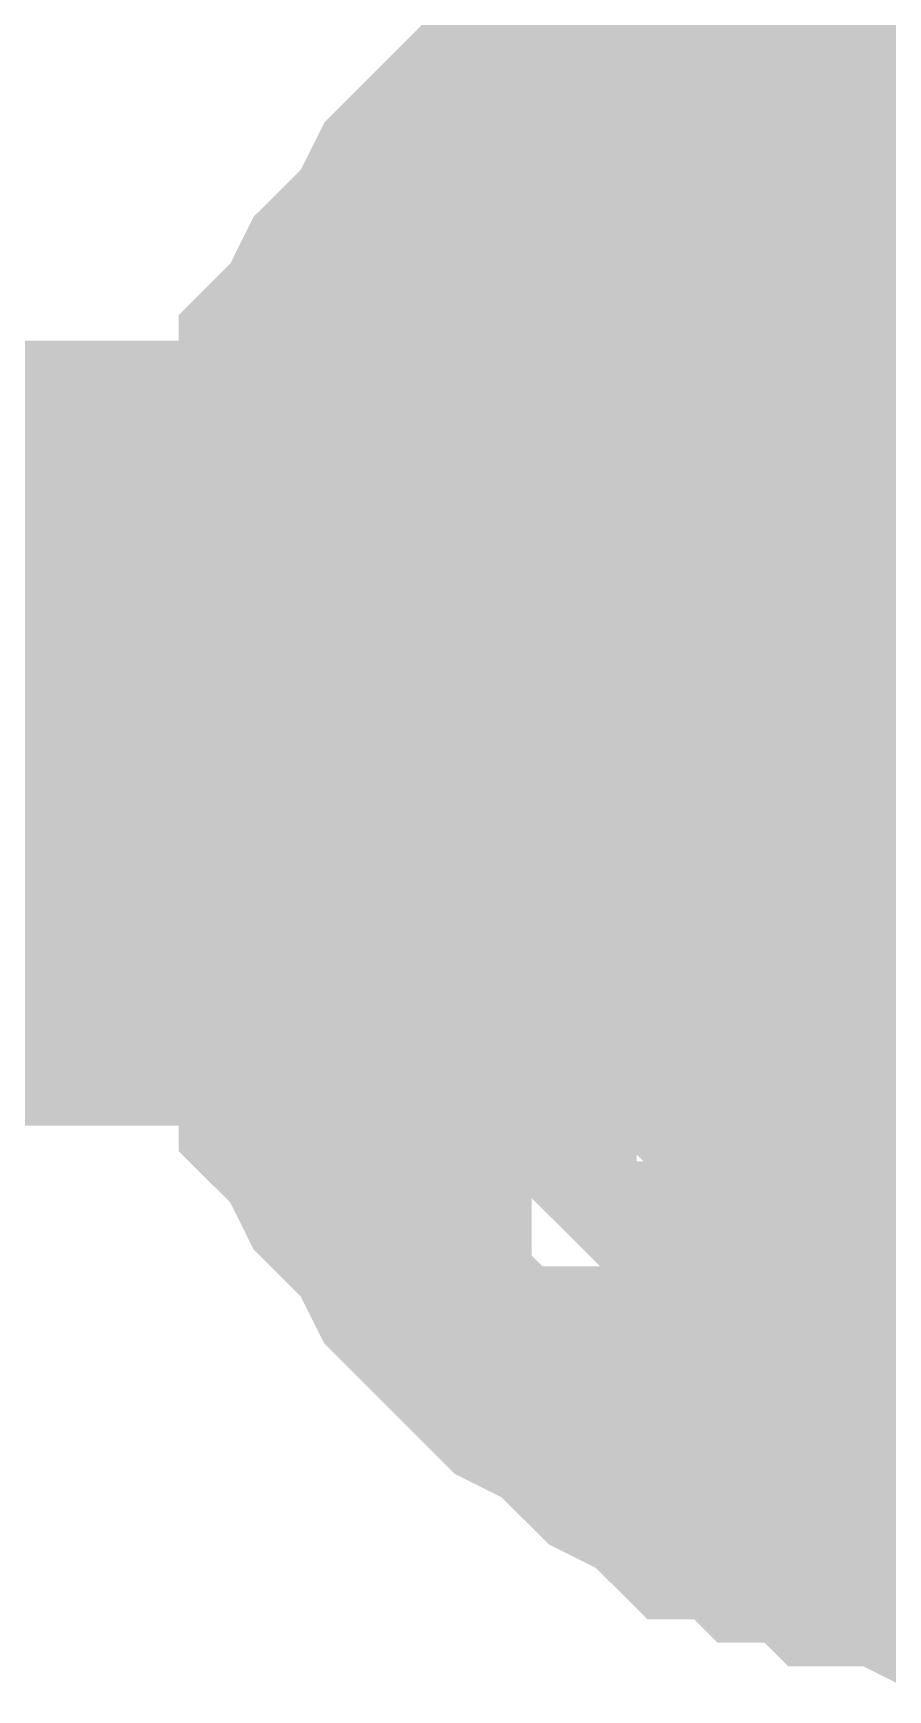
# Model space of a CAD drawing. Header units: inches. Extents: x 0 to 841, y 0 to 594.
# Drawn here: x 71.554 to 72.369, y 49.081 to 50.662 of the extents above; entities that cross this region are included whole.
import ezdxf

# ---------------------------------------------------------------- set-up
doc = ezdxf.new("R2010")
doc.units = ezdxf.units.IN
doc.layers.add('Sheet', color=255, linetype='Continuous')

msp = doc.modelspace()

# ---------------------------------------------------------------- linework, layer by layer
at = {"layer": 'Sheet'}
for points in [[(67.5306, 49.9941, 0.7493, 0.7493, 0), (72.5387, 49.9941, 0.7493, 0.7493, 0), (80.0396, 49.9941, 0.7493, 0.7493, 0), (80.0396, 59.9884, 0.7493, 0.7493, 0), (100.0271, 59.9884, 0.7493, 0.7493, 0)], [(72.5387, 54.98, 0.7493, 0.7493, 0), (72.5387, 49.9941, 0.7493, 0.7493, 0)], [(71.7752, 49.9941, 0.2997, 0.2997, 0), (71.7752, 50.039, 0.2997, 0.2997, 0), (71.7752, 50.0839, 0.2997, 0.2997, 0), (71.7752, 50.1064, 0.2997, 0.2997, 0), (71.7976, 50.1513, 0.2997, 0.2997, 0), (71.7976, 50.1962, 0.2997, 0.2997, 0), (71.8201, 50.2187, 0.2997, 0.2997, 0), (71.8201, 50.2636, 0.2997, 0.2997, 0), (71.8425, 50.2861, 0.2997, 0.2997, 0), (71.8425, 50.331, 0.2997, 0.2997, 0), (71.865, 50.3534, 0.2997, 0.2997, 0), (71.8874, 50.3984, 0.2997, 0.2997, 0), (71.9099, 50.4208, 0.2997, 0.2997, 0), (71.9324, 50.4433, 0.2997, 0.2997, 0), (71.9548, 50.4882, 0.2997, 0.2997, 0), (71.9773, 50.5107, 0.2997, 0.2997, 0), (71.9997, 50.5331, 0.2997, 0.2997, 0), (72.0222, 50.5556, 0.2997, 0.2997, 0), (72.0446, 50.578, 0.2997, 0.2997, 0), (72.0896, 50.6005, 0.2997, 0.2997, 0), (72.112, 50.623, 0.2997, 0.2997, 0), (72.1345, 50.6454, 0.2997, 0.2997, 0), (72.1794, 50.6679, 0.2997, 0.2997, 0), (72.2019, 50.6903, 0.2997, 0.2997, 0), (72.2468, 50.6903, 0.2997, 0.2997, 0), (72.2692, 50.7128, 0.2997, 0.2997, 0), (72.3141, 50.7128, 0.2997, 0.2997, 0), (72.3366, 50.7353, 0.2997, 0.2997, 0), (72.3815, 50.7353, 0.2997, 0.2997, 0), (72.4264, 50.7577, 0.2997, 0.2997, 0), (72.4489, 50.7577, 0.2997, 0.2997, 0), (72.4938, 50.7577, 0.2997, 0.2997, 0), (72.5387, 50.7577, 0.2997, 0.2997, 0)], [(71.7752, 49.9941, 0.2997, 0.2997, 0), (71.7752, 50.039, 0.2997, 0.2997, 0), (71.7752, 50.0839, 0.2997, 0.2997, 0), (71.7752, 50.1064, 0.2997, 0.2997, 0), (71.7976, 50.1513, 0.2997, 0.2997, 0), (71.7976, 50.1962, 0.2997, 0.2997, 0), (71.8201, 50.2187, 0.2997, 0.2997, 0), (71.8201, 50.2636, 0.2997, 0.2997, 0), (71.8425, 50.2861, 0.2997, 0.2997, 0), (71.8425, 50.331, 0.2997, 0.2997, 0), (71.865, 50.3534, 0.2997, 0.2997, 0), (71.8874, 50.3984, 0.2997, 0.2997, 0), (71.9099, 50.4208, 0.2997, 0.2997, 0), (71.9324, 50.4433, 0.2997, 0.2997, 0), (71.9548, 50.4882, 0.2997, 0.2997, 0), (71.9773, 50.5107, 0.2997, 0.2997, 0), (71.9997, 50.5331, 0.2997, 0.2997, 0), (72.0222, 50.5556, 0.2997, 0.2997, 0), (72.0446, 50.578, 0.2997, 0.2997, 0), (72.0896, 50.6005, 0.2997, 0.2997, 0), (72.112, 50.623, 0.2997, 0.2997, 0), (72.1345, 50.6454, 0.2997, 0.2997, 0), (72.1794, 50.6679, 0.2997, 0.2997, 0), (72.2019, 50.6903, 0.2997, 0.2997, 0), (72.2468, 50.6903, 0.2997, 0.2997, 0), (72.2692, 50.7128, 0.2997, 0.2997, 0), (72.3141, 50.7128, 0.2997, 0.2997, 0), (72.3366, 50.7353, 0.2997, 0.2997, 0), (72.3815, 50.7353, 0.2997, 0.2997, 0), (72.4264, 50.7577, 0.2997, 0.2997, 0), (72.4489, 50.7577, 0.2997, 0.2997, 0), (72.4938, 50.7577, 0.2997, 0.2997, 0), (72.5387, 50.7577, 0.2997, 0.2997, 0)], [(71.7752, 49.9941, 0.0991, 0.0991, 0), (71.7752, 50.039, 0.0991, 0.0991, 0), (71.7752, 50.0839, 0.0991, 0.0991, 0), (71.7752, 50.1064, 0.0991, 0.0991, 0), (71.7976, 50.1513, 0.0991, 0.0991, 0), (71.7976, 50.1962, 0.0991, 0.0991, 0), (71.8201, 50.2187, 0.0991, 0.0991, 0), (71.8201, 50.2636, 0.0991, 0.0991, 0), (71.8425, 50.2861, 0.0991, 0.0991, 0), (71.8425, 50.331, 0.0991, 0.0991, 0), (71.865, 50.3534, 0.0991, 0.0991, 0), (71.8874, 50.3984, 0.0991, 0.0991, 0), (71.9099, 50.4208, 0.0991, 0.0991, 0), (71.9324, 50.4433, 0.0991, 0.0991, 0), (71.9548, 50.4882, 0.0991, 0.0991, 0), (71.9773, 50.5107, 0.0991, 0.0991, 0), (71.9997, 50.5331, 0.0991, 0.0991, 0), (72.0222, 50.5556, 0.0991, 0.0991, 0), (72.0446, 50.578, 0.0991, 0.0991, 0), (72.0896, 50.6005, 0.0991, 0.0991, 0), (72.112, 50.623, 0.0991, 0.0991, 0), (72.1345, 50.6454, 0.0991, 0.0991, 0), (72.1794, 50.6679, 0.0991, 0.0991, 0), (72.2019, 50.6903, 0.0991, 0.0991, 0), (72.2468, 50.6903, 0.0991, 0.0991, 0), (72.2692, 50.7128, 0.0991, 0.0991, 0)], [(71.7752, 49.9941, 0.0991, 0.0991, 0), (71.7752, 50.039, 0.0991, 0.0991, 0), (71.7752, 50.0839, 0.0991, 0.0991, 0), (71.7752, 50.1064, 0.0991, 0.0991, 0), (71.7976, 50.1513, 0.0991, 0.0991, 0), (71.7976, 50.1962, 0.0991, 0.0991, 0), (71.8201, 50.2187, 0.0991, 0.0991, 0), (71.8201, 50.2636, 0.0991, 0.0991, 0), (71.8425, 50.2861, 0.0991, 0.0991, 0), (71.8425, 50.331, 0.0991, 0.0991, 0), (71.865, 50.3534, 0.0991, 0.0991, 0), (71.8874, 50.3984, 0.0991, 0.0991, 0), (71.9099, 50.4208, 0.0991, 0.0991, 0), (71.9324, 50.4433, 0.0991, 0.0991, 0), (71.9548, 50.4882, 0.0991, 0.0991, 0), (71.9773, 50.5107, 0.0991, 0.0991, 0), (71.9997, 50.5331, 0.0991, 0.0991, 0), (72.0222, 50.5556, 0.0991, 0.0991, 0), (72.0446, 50.578, 0.0991, 0.0991, 0), (72.0896, 50.6005, 0.0991, 0.0991, 0), (72.112, 50.623, 0.0991, 0.0991, 0), (72.1345, 50.6454, 0.0991, 0.0991, 0), (72.1794, 50.6679, 0.0991, 0.0991, 0), (72.2019, 50.6903, 0.0991, 0.0991, 0), (72.2468, 50.6903, 0.0991, 0.0991, 0), (72.2692, 50.7128, 0.0991, 0.0991, 0)], [(72.0222, 49.9941, 0.2997, 0.2997, 0), (72.0222, 50.0166, 0.2997, 0.2997, 0), (72.0222, 50.039, 0.2997, 0.2997, 0), (72.0222, 50.0615, 0.2997, 0.2997, 0), (72.0222, 50.0839, 0.2997, 0.2997, 0), (72.0446, 50.1064, 0.2997, 0.2997, 0), (72.0446, 50.1289, 0.2997, 0.2997, 0), (72.0446, 50.1738, 0.2997, 0.2997, 0), (72.0671, 50.1738, 0.2997, 0.2997, 0), (72.0671, 50.1962, 0.2997, 0.2997, 0), (72.0896, 50.2187, 0.2997, 0.2997, 0), (72.0896, 50.2412, 0.2997, 0.2997, 0), (72.112, 50.2636, 0.2997, 0.2997, 0), (72.112, 50.2861, 0.2997, 0.2997, 0), (72.1345, 50.3085, 0.2997, 0.2997, 0), (72.1569, 50.331, 0.2997, 0.2997, 0), (72.1794, 50.3534, 0.2997, 0.2997, 0), (72.1794, 50.3534, 0.2997, 0.2997, 0), (72.2019, 50.3759, 0.2997, 0.2997, 0), (72.2243, 50.3984, 0.2997, 0.2997, 0), (72.2468, 50.3984, 0.2997, 0.2997, 0), (72.2692, 50.4208, 0.2997, 0.2997, 0), (72.2917, 50.4208, 0.2997, 0.2997, 0), (72.3141, 50.4433, 0.2997, 0.2997, 0), (72.3366, 50.4433, 0.2997, 0.2997, 0), (72.3591, 50.4657, 0.2997, 0.2997, 0), (72.3815, 50.4657, 0.2997, 0.2997, 0), (72.404, 50.4657, 0.2997, 0.2997, 0), (72.4264, 50.4882, 0.2997, 0.2997, 0), (72.4489, 50.4882, 0.2997, 0.2997, 0), (72.4938, 50.4882, 0.2997, 0.2997, 0), (72.5163, 50.4882, 0.2997, 0.2997, 0), (72.5387, 50.4882, 0.2997, 0.2997, 0)], [(72.0222, 49.9941, 0.2997, 0.2997, 0), (72.0222, 50.0166, 0.2997, 0.2997, 0), (72.0222, 50.039, 0.2997, 0.2997, 0), (72.0222, 50.0615, 0.2997, 0.2997, 0), (72.0222, 50.0839, 0.2997, 0.2997, 0), (72.0446, 50.1064, 0.2997, 0.2997, 0), (72.0446, 50.1289, 0.2997, 0.2997, 0), (72.0446, 50.1738, 0.2997, 0.2997, 0), (72.0671, 50.1738, 0.2997, 0.2997, 0), (72.0671, 50.1962, 0.2997, 0.2997, 0), (72.0896, 50.2187, 0.2997, 0.2997, 0), (72.0896, 50.2412, 0.2997, 0.2997, 0), (72.112, 50.2636, 0.2997, 0.2997, 0), (72.112, 50.2861, 0.2997, 0.2997, 0), (72.1345, 50.3085, 0.2997, 0.2997, 0), (72.1569, 50.331, 0.2997, 0.2997, 0), (72.1794, 50.3534, 0.2997, 0.2997, 0), (72.1794, 50.3534, 0.2997, 0.2997, 0), (72.2019, 50.3759, 0.2997, 0.2997, 0), (72.2243, 50.3984, 0.2997, 0.2997, 0), (72.2468, 50.3984, 0.2997, 0.2997, 0), (72.2692, 50.4208, 0.2997, 0.2997, 0), (72.2917, 50.4208, 0.2997, 0.2997, 0), (72.3141, 50.4433, 0.2997, 0.2997, 0), (72.3366, 50.4433, 0.2997, 0.2997, 0), (72.3591, 50.4657, 0.2997, 0.2997, 0), (72.3815, 50.4657, 0.2997, 0.2997, 0), (72.404, 50.4657, 0.2997, 0.2997, 0), (72.4264, 50.4882, 0.2997, 0.2997, 0), (72.4489, 50.4882, 0.2997, 0.2997, 0), (72.4938, 50.4882, 0.2997, 0.2997, 0), (72.5163, 50.4882, 0.2997, 0.2997, 0), (72.5387, 50.4882, 0.2997, 0.2997, 0)], [(72.0222, 49.9941, 0.0991, 0.0991, 0), (72.0222, 50.0166, 0.0991, 0.0991, 0), (72.0222, 50.039, 0.0991, 0.0991, 0), (72.0222, 50.0615, 0.0991, 0.0991, 0), (72.0222, 50.0839, 0.0991, 0.0991, 0), (72.0446, 50.1064, 0.0991, 0.0991, 0), (72.0446, 50.1289, 0.0991, 0.0991, 0), (72.0446, 50.1738, 0.0991, 0.0991, 0), (72.0671, 50.1738, 0.0991, 0.0991, 0), (72.0671, 50.1962, 0.0991, 0.0991, 0), (72.0896, 50.2187, 0.0991, 0.0991, 0), (72.0896, 50.2412, 0.0991, 0.0991, 0), (72.112, 50.2636, 0.0991, 0.0991, 0), (72.112, 50.2861, 0.0991, 0.0991, 0), (72.1345, 50.3085, 0.0991, 0.0991, 0), (72.1569, 50.331, 0.0991, 0.0991, 0), (72.1794, 50.3534, 0.0991, 0.0991, 0), (72.1794, 50.3534, 0.0991, 0.0991, 0), (72.2019, 50.3759, 0.0991, 0.0991, 0), (72.2243, 50.3984, 0.0991, 0.0991, 0), (72.2468, 50.3984, 0.0991, 0.0991, 0), (72.2692, 50.4208, 0.0991, 0.0991, 0), (72.2917, 50.4208, 0.0991, 0.0991, 0), (72.3141, 50.4433, 0.0991, 0.0991, 0), (72.3366, 50.4433, 0.0991, 0.0991, 0), (72.3591, 50.4657, 0.0991, 0.0991, 0), (72.3815, 50.4657, 0.0991, 0.0991, 0), (72.404, 50.4657, 0.0991, 0.0991, 0), (72.4264, 50.4882, 0.0991, 0.0991, 0)], [(72.0222, 49.9941, 0.0991, 0.0991, 0), (72.0222, 50.0166, 0.0991, 0.0991, 0), (72.0222, 50.039, 0.0991, 0.0991, 0), (72.0222, 50.0615, 0.0991, 0.0991, 0), (72.0222, 50.0839, 0.0991, 0.0991, 0), (72.0446, 50.1064, 0.0991, 0.0991, 0), (72.0446, 50.1289, 0.0991, 0.0991, 0), (72.0446, 50.1738, 0.0991, 0.0991, 0), (72.0671, 50.1738, 0.0991, 0.0991, 0), (72.0671, 50.1962, 0.0991, 0.0991, 0), (72.0896, 50.2187, 0.0991, 0.0991, 0), (72.0896, 50.2412, 0.0991, 0.0991, 0), (72.112, 50.2636, 0.0991, 0.0991, 0), (72.112, 50.2861, 0.0991, 0.0991, 0), (72.1345, 50.3085, 0.0991, 0.0991, 0), (72.1569, 50.331, 0.0991, 0.0991, 0), (72.1794, 50.3534, 0.0991, 0.0991, 0), (72.1794, 50.3534, 0.0991, 0.0991, 0), (72.2019, 50.3759, 0.0991, 0.0991, 0), (72.2243, 50.3984, 0.0991, 0.0991, 0), (72.2468, 50.3984, 0.0991, 0.0991, 0), (72.2692, 50.4208, 0.0991, 0.0991, 0), (72.2917, 50.4208, 0.0991, 0.0991, 0), (72.3141, 50.4433, 0.0991, 0.0991, 0), (72.3366, 50.4433, 0.0991, 0.0991, 0), (72.3591, 50.4657, 0.0991, 0.0991, 0), (72.3815, 50.4657, 0.0991, 0.0991, 0), (72.404, 50.4657, 0.0991, 0.0991, 0), (72.4264, 50.4882, 0.0991, 0.0991, 0)], [(72.5387, 49.2305, 0.2997, 0.2997, 0), (72.4938, 49.2305, 0.2997, 0.2997, 0), (72.4489, 49.2305, 0.2997, 0.2997, 0), (72.4264, 49.2305, 0.2997, 0.2997, 0), (72.3815, 49.2529, 0.2997, 0.2997, 0), (72.3366, 49.2529, 0.2997, 0.2997, 0), (72.3141, 49.2754, 0.2997, 0.2997, 0), (72.2692, 49.2754, 0.2997, 0.2997, 0), (72.2468, 49.2979, 0.2997, 0.2997, 0), (72.2019, 49.2979, 0.2997, 0.2997, 0), (72.1794, 49.3203, 0.2997, 0.2997, 0), (72.1345, 49.3428, 0.2997, 0.2997, 0), (72.112, 49.3652, 0.2997, 0.2997, 0), (72.0896, 49.3877, 0.2997, 0.2997, 0), (72.0446, 49.4102, 0.2997, 0.2997, 0), (72.0222, 49.4326, 0.2997, 0.2997, 0), (71.9997, 49.4551, 0.2997, 0.2997, 0), (71.9773, 49.4775, 0.2997, 0.2997, 0), (71.9548, 49.5, 0.2997, 0.2997, 0), (71.9324, 49.5449, 0.2997, 0.2997, 0), (71.9099, 49.5674, 0.2997, 0.2997, 0), (71.8874, 49.5898, 0.2997, 0.2997, 0), (71.865, 49.6348, 0.2997, 0.2997, 0), (71.8425, 49.6572, 0.2997, 0.2997, 0), (71.8425, 49.7021, 0.2997, 0.2997, 0), (71.8201, 49.7246, 0.2997, 0.2997, 0), (71.8201, 49.7695, 0.2997, 0.2997, 0), (71.7976, 49.792, 0.2997, 0.2997, 0), (71.7976, 49.8369, 0.2997, 0.2997, 0), (71.7752, 49.8818, 0.2997, 0.2997, 0), (71.7752, 49.9043, 0.2997, 0.2997, 0), (71.7752, 49.9492, 0.2997, 0.2997, 0), (71.7752, 49.9941, 0.2997, 0.2997, 0)], [(71.7752, 49.9941, 0.2997, 0.2997, 0), (71.7752, 49.9941, 0.2997, 0.2997, 0)], [(72.5387, 49.2305, 0.2997, 0.2997, 0), (72.4938, 49.2305, 0.2997, 0.2997, 0), (72.4489, 49.2305, 0.2997, 0.2997, 0), (72.4264, 49.2305, 0.2997, 0.2997, 0), (72.3815, 49.2529, 0.2997, 0.2997, 0), (72.3366, 49.2529, 0.2997, 0.2997, 0), (72.3141, 49.2754, 0.2997, 0.2997, 0), (72.2692, 49.2754, 0.2997, 0.2997, 0), (72.2468, 49.2979, 0.2997, 0.2997, 0), (72.2019, 49.2979, 0.2997, 0.2997, 0), (72.1794, 49.3203, 0.2997, 0.2997, 0), (72.1345, 49.3428, 0.2997, 0.2997, 0), (72.112, 49.3652, 0.2997, 0.2997, 0), (72.0896, 49.3877, 0.2997, 0.2997, 0), (72.0446, 49.4102, 0.2997, 0.2997, 0), (72.0222, 49.4326, 0.2997, 0.2997, 0), (71.9997, 49.4551, 0.2997, 0.2997, 0), (71.9773, 49.4775, 0.2997, 0.2997, 0), (71.9548, 49.5, 0.2997, 0.2997, 0), (71.9324, 49.5449, 0.2997, 0.2997, 0), (71.9099, 49.5674, 0.2997, 0.2997, 0), (71.8874, 49.5898, 0.2997, 0.2997, 0), (71.865, 49.6348, 0.2997, 0.2997, 0), (71.8425, 49.6572, 0.2997, 0.2997, 0), (71.8425, 49.7021, 0.2997, 0.2997, 0), (71.8201, 49.7246, 0.2997, 0.2997, 0), (71.8201, 49.7695, 0.2997, 0.2997, 0), (71.7976, 49.792, 0.2997, 0.2997, 0), (71.7976, 49.8369, 0.2997, 0.2997, 0), (71.7752, 49.8818, 0.2997, 0.2997, 0), (71.7752, 49.9043, 0.2997, 0.2997, 0), (71.7752, 49.9492, 0.2997, 0.2997, 0), (71.7752, 49.9941, 0.2997, 0.2997, 0)], [(71.7752, 49.9941, 0.2997, 0.2997, 0), (71.7752, 49.9941, 0.2997, 0.2997, 0)], [(72.5387, 49.4775, 0.2997, 0.2997, 0), (72.5163, 49.4775, 0.2997, 0.2997, 0), (72.4938, 49.4775, 0.2997, 0.2997, 0), (72.4489, 49.4775, 0.2997, 0.2997, 0), (72.4264, 49.4775, 0.2997, 0.2997, 0), (72.404, 49.5, 0.2997, 0.2997, 0), (72.3815, 49.5, 0.2997, 0.2997, 0), (72.3591, 49.5, 0.2997, 0.2997, 0), (72.3366, 49.5225, 0.2997, 0.2997, 0), (72.3141, 49.5225, 0.2997, 0.2997, 0), (72.2917, 49.5449, 0.2997, 0.2997, 0), (72.2692, 49.5449, 0.2997, 0.2997, 0), (72.2468, 49.5674, 0.2997, 0.2997, 0), (72.2243, 49.5674, 0.2997, 0.2997, 0), (72.2019, 49.5898, 0.2997, 0.2997, 0), (72.1794, 49.6123, 0.2997, 0.2997, 0), (72.1794, 49.6348, 0.2997, 0.2997, 0), (72.1569, 49.6348, 0.2997, 0.2997, 0), (72.1345, 49.6572, 0.2997, 0.2997, 0), (72.112, 49.6797, 0.2997, 0.2997, 0), (72.112, 49.7021, 0.2997, 0.2997, 0), (72.0896, 49.7246, 0.2997, 0.2997, 0), (72.0896, 49.7471, 0.2997, 0.2997, 0), (72.0671, 49.7695, 0.2997, 0.2997, 0), (72.0671, 49.792, 0.2997, 0.2997, 0), (72.0446, 49.8144, 0.2997, 0.2997, 0), (72.0446, 49.8369, 0.2997, 0.2997, 0), (72.0446, 49.8593, 0.2997, 0.2997, 0), (72.0222, 49.8818, 0.2997, 0.2997, 0), (72.0222, 49.9043, 0.2997, 0.2997, 0), (72.0222, 49.9492, 0.2997, 0.2997, 0), (72.0222, 49.9716, 0.2997, 0.2997, 0), (72.0222, 49.9941, 0.2997, 0.2997, 0)], [(72.0222, 49.9941, 0.2997, 0.2997, 0), (72.0222, 49.9941, 0.2997, 0.2997, 0)], [(72.5387, 49.4775, 0.2997, 0.2997, 0), (72.5163, 49.4775, 0.2997, 0.2997, 0), (72.4938, 49.4775, 0.2997, 0.2997, 0), (72.4489, 49.4775, 0.2997, 0.2997, 0), (72.4264, 49.4775, 0.2997, 0.2997, 0), (72.404, 49.5, 0.2997, 0.2997, 0), (72.3815, 49.5, 0.2997, 0.2997, 0), (72.3591, 49.5, 0.2997, 0.2997, 0), (72.3366, 49.5225, 0.2997, 0.2997, 0), (72.3141, 49.5225, 0.2997, 0.2997, 0), (72.2917, 49.5449, 0.2997, 0.2997, 0), (72.2692, 49.5449, 0.2997, 0.2997, 0), (72.2468, 49.5674, 0.2997, 0.2997, 0), (72.2243, 49.5674, 0.2997, 0.2997, 0), (72.2019, 49.5898, 0.2997, 0.2997, 0), (72.1794, 49.6123, 0.2997, 0.2997, 0), (72.1794, 49.6348, 0.2997, 0.2997, 0), (72.1569, 49.6348, 0.2997, 0.2997, 0), (72.1345, 49.6572, 0.2997, 0.2997, 0), (72.112, 49.6797, 0.2997, 0.2997, 0), (72.112, 49.7021, 0.2997, 0.2997, 0), (72.0896, 49.7246, 0.2997, 0.2997, 0), (72.0896, 49.7471, 0.2997, 0.2997, 0), (72.0671, 49.7695, 0.2997, 0.2997, 0), (72.0671, 49.792, 0.2997, 0.2997, 0), (72.0446, 49.8144, 0.2997, 0.2997, 0), (72.0446, 49.8369, 0.2997, 0.2997, 0), (72.0446, 49.8593, 0.2997, 0.2997, 0), (72.0222, 49.8818, 0.2997, 0.2997, 0), (72.0222, 49.9043, 0.2997, 0.2997, 0), (72.0222, 49.9492, 0.2997, 0.2997, 0), (72.0222, 49.9716, 0.2997, 0.2997, 0), (72.0222, 49.9941, 0.2997, 0.2997, 0)], [(72.0222, 49.9941, 0.2997, 0.2997, 0), (72.0222, 49.9941, 0.2997, 0.2997, 0)], [(72.4264, 49.2305, 0.0991, 0.0991, 0), (72.3815, 49.2529, 0.0991, 0.0991, 0), (72.3366, 49.2529, 0.0991, 0.0991, 0), (72.3141, 49.2754, 0.0991, 0.0991, 0), (72.2692, 49.2754, 0.0991, 0.0991, 0), (72.2468, 49.2979, 0.0991, 0.0991, 0), (72.2019, 49.2979, 0.0991, 0.0991, 0), (72.1794, 49.3203, 0.0991, 0.0991, 0), (72.1345, 49.3428, 0.0991, 0.0991, 0), (72.112, 49.3652, 0.0991, 0.0991, 0), (72.0896, 49.3877, 0.0991, 0.0991, 0), (72.0446, 49.4102, 0.0991, 0.0991, 0), (72.0222, 49.4326, 0.0991, 0.0991, 0), (71.9997, 49.4551, 0.0991, 0.0991, 0), (71.9773, 49.4775, 0.0991, 0.0991, 0), (71.9548, 49.5, 0.0991, 0.0991, 0), (71.9324, 49.5449, 0.0991, 0.0991, 0), (71.9099, 49.5674, 0.0991, 0.0991, 0), (71.8874, 49.5898, 0.0991, 0.0991, 0), (71.865, 49.6348, 0.0991, 0.0991, 0), (71.8425, 49.6572, 0.0991, 0.0991, 0), (71.8425, 49.7021, 0.0991, 0.0991, 0), (71.8201, 49.7246, 0.0991, 0.0991, 0), (71.8201, 49.7695, 0.0991, 0.0991, 0), (71.7976, 49.792, 0.0991, 0.0991, 0), (71.7976, 49.8369, 0.0991, 0.0991, 0), (71.7752, 49.8818, 0.0991, 0.0991, 0), (71.7752, 49.9043, 0.0991, 0.0991, 0), (71.7752, 49.9492, 0.0991, 0.0991, 0), (71.7752, 49.9941, 0.0991, 0.0991, 0)], [(71.7752, 49.9941, 0.0991, 0.0991, 0), (71.7752, 49.9941, 0.0991, 0.0991, 0)], [(72.4264, 49.2305, 0.0991, 0.0991, 0), (72.3815, 49.2529, 0.0991, 0.0991, 0), (72.3366, 49.2529, 0.0991, 0.0991, 0), (72.3141, 49.2754, 0.0991, 0.0991, 0), (72.2692, 49.2754, 0.0991, 0.0991, 0), (72.2468, 49.2979, 0.0991, 0.0991, 0), (72.2019, 49.2979, 0.0991, 0.0991, 0), (72.1794, 49.3203, 0.0991, 0.0991, 0), (72.1345, 49.3428, 0.0991, 0.0991, 0), (72.112, 49.3652, 0.0991, 0.0991, 0), (72.0896, 49.3877, 0.0991, 0.0991, 0), (72.0446, 49.4102, 0.0991, 0.0991, 0), (72.0222, 49.4326, 0.0991, 0.0991, 0), (71.9997, 49.4551, 0.0991, 0.0991, 0), (71.9773, 49.4775, 0.0991, 0.0991, 0), (71.9548, 49.5, 0.0991, 0.0991, 0), (71.9324, 49.5449, 0.0991, 0.0991, 0), (71.9099, 49.5674, 0.0991, 0.0991, 0), (71.8874, 49.5898, 0.0991, 0.0991, 0), (71.865, 49.6348, 0.0991, 0.0991, 0), (71.8425, 49.6572, 0.0991, 0.0991, 0), (71.8425, 49.7021, 0.0991, 0.0991, 0), (71.8201, 49.7246, 0.0991, 0.0991, 0), (71.8201, 49.7695, 0.0991, 0.0991, 0), (71.7976, 49.792, 0.0991, 0.0991, 0), (71.7976, 49.8369, 0.0991, 0.0991, 0), (71.7752, 49.8818, 0.0991, 0.0991, 0), (71.7752, 49.9043, 0.0991, 0.0991, 0), (71.7752, 49.9492, 0.0991, 0.0991, 0), (71.7752, 49.9941, 0.0991, 0.0991, 0)], [(71.7752, 49.9941, 0.0991, 0.0991, 0), (71.7752, 49.9941, 0.0991, 0.0991, 0)], [(72.4264, 49.4775, 0.0991, 0.0991, 0), (72.404, 49.5, 0.0991, 0.0991, 0), (72.3815, 49.5, 0.0991, 0.0991, 0), (72.3591, 49.5, 0.0991, 0.0991, 0), (72.3366, 49.5225, 0.0991, 0.0991, 0), (72.3141, 49.5225, 0.0991, 0.0991, 0), (72.2917, 49.5449, 0.0991, 0.0991, 0), (72.2692, 49.5449, 0.0991, 0.0991, 0), (72.2468, 49.5674, 0.0991, 0.0991, 0), (72.2243, 49.5674, 0.0991, 0.0991, 0), (72.2019, 49.5898, 0.0991, 0.0991, 0), (72.1794, 49.6123, 0.0991, 0.0991, 0), (72.1794, 49.6348, 0.0991, 0.0991, 0), (72.1569, 49.6348, 0.0991, 0.0991, 0), (72.1345, 49.6572, 0.0991, 0.0991, 0), (72.112, 49.6797, 0.0991, 0.0991, 0), (72.112, 49.7021, 0.0991, 0.0991, 0), (72.0896, 49.7246, 0.0991, 0.0991, 0), (72.0896, 49.7471, 0.0991, 0.0991, 0), (72.0671, 49.7695, 0.0991, 0.0991, 0), (72.0671, 49.792, 0.0991, 0.0991, 0), (72.0446, 49.8144, 0.0991, 0.0991, 0), (72.0446, 49.8369, 0.0991, 0.0991, 0), (72.0446, 49.8593, 0.0991, 0.0991, 0), (72.0222, 49.8818, 0.0991, 0.0991, 0), (72.0222, 49.9043, 0.0991, 0.0991, 0), (72.0222, 49.9492, 0.0991, 0.0991, 0), (72.0222, 49.9716, 0.0991, 0.0991, 0), (72.0222, 49.9941, 0.0991, 0.0991, 0)], [(72.0222, 49.9941, 0.0991, 0.0991, 0), (72.0222, 49.9941, 0.0991, 0.0991, 0)], [(72.4264, 49.4775, 0.0991, 0.0991, 0), (72.404, 49.5, 0.0991, 0.0991, 0), (72.3815, 49.5, 0.0991, 0.0991, 0), (72.3591, 49.5, 0.0991, 0.0991, 0), (72.3366, 49.5225, 0.0991, 0.0991, 0), (72.3141, 49.5225, 0.0991, 0.0991, 0), (72.2917, 49.5449, 0.0991, 0.0991, 0), (72.2692, 49.5449, 0.0991, 0.0991, 0), (72.2468, 49.5674, 0.0991, 0.0991, 0), (72.2243, 49.5674, 0.0991, 0.0991, 0), (72.2019, 49.5898, 0.0991, 0.0991, 0), (72.1794, 49.6123, 0.0991, 0.0991, 0), (72.1794, 49.6348, 0.0991, 0.0991, 0), (72.1569, 49.6348, 0.0991, 0.0991, 0), (72.1345, 49.6572, 0.0991, 0.0991, 0), (72.112, 49.6797, 0.0991, 0.0991, 0), (72.112, 49.7021, 0.0991, 0.0991, 0), (72.0896, 49.7246, 0.0991, 0.0991, 0), (72.0896, 49.7471, 0.0991, 0.0991, 0), (72.0671, 49.7695, 0.0991, 0.0991, 0), (72.0671, 49.792, 0.0991, 0.0991, 0), (72.0446, 49.8144, 0.0991, 0.0991, 0), (72.0446, 49.8369, 0.0991, 0.0991, 0), (72.0446, 49.8593, 0.0991, 0.0991, 0), (72.0222, 49.8818, 0.0991, 0.0991, 0), (72.0222, 49.9043, 0.0991, 0.0991, 0), (72.0222, 49.9492, 0.0991, 0.0991, 0), (72.0222, 49.9716, 0.0991, 0.0991, 0), (72.0222, 49.9941, 0.0991, 0.0991, 0)], [(72.0222, 49.9941, 0.0991, 0.0991, 0), (72.0222, 49.9941, 0.0991, 0.0991, 0)]]:
    msp.add_lwpolyline(points, format="xyseb", dxfattribs=at)
msp.add_lwpolyline([(72.246, 50, 0.508, 0.508, 1), (72.754, 50, 0.508, 0.508, 1)], format="xyseb", close=True, dxfattribs=at)

doc.saveas('drawing.dxf')
